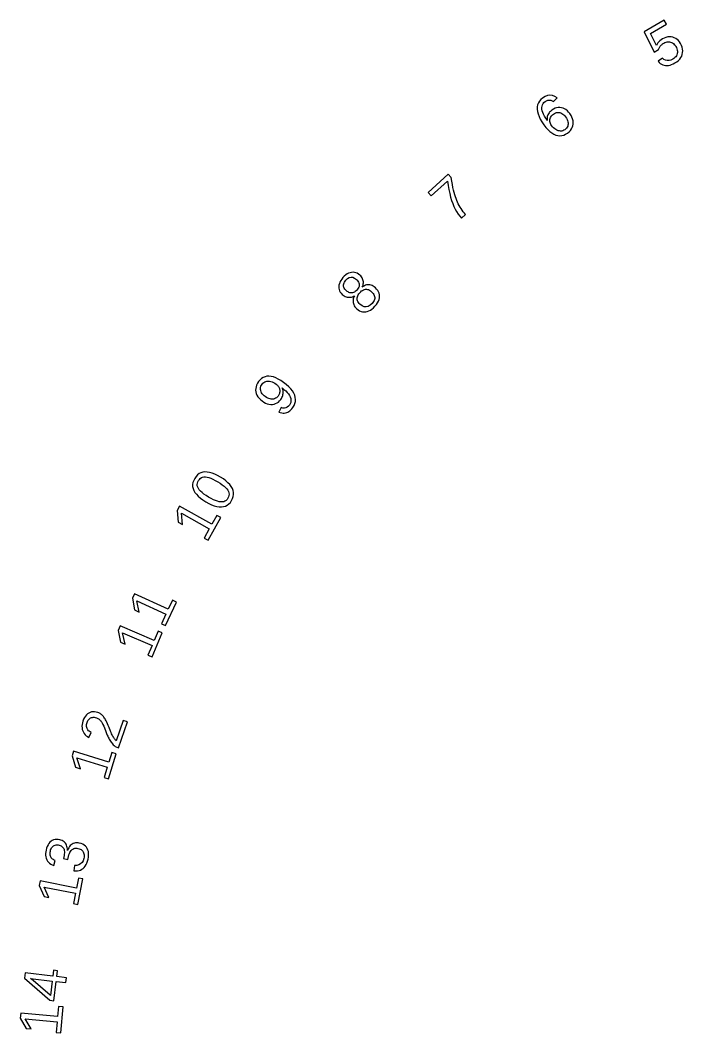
# Model space of a CAD drawing. Header units: metres. Extents: x -117 to 1, y 9 to 118.
# Drawn here: x -117.5 to -56.3, y 9.3 to 102.7 of the extents above; entities that cross this region are included whole.
import ezdxf

# ---------------------------------------------------------------- set-up
doc = ezdxf.new("R2010")
doc.units = ezdxf.units.M

msp = doc.modelspace()

# ---------------------------------------------------------------- linework, layer by layer
for p, q in [((-58.0396, 102.741), (-59.9102, 101.661)), ((-59.316, 101.524), (-57.8316, 102.381)), ((-57.8316, 102.381), (-58.0396, 102.741)), ((-59.9102, 101.661), (-58.9787, 99.7937)), ((-58.7598, 100.417), (-59.316, 101.524)), ((-58.2042, 101.02), (-58.3322, 100.939)), ((-58.0437, 101.102), (-58.2042, 101.02)), ((-57.8849, 101.162), (-58.0437, 101.102)), ((-57.7278, 101.2), (-57.8849, 101.162)), ((-57.5724, 101.215), (-57.7278, 101.2)), ((-57.4186, 101.208), (-57.5724, 101.215)), ((-57.2666, 101.178), (-57.4186, 101.208)), ((-57.1205, 101.129), (-57.2666, 101.178)), ((-56.9849, 101.06), (-57.1205, 101.129)), ((-56.8597, 100.973), (-56.9849, 101.06)), ((-56.7449, 100.867), (-56.8597, 100.973)), ((-58.9787, 99.7937), (-58.5639, 100.033)), ((-58.7026, 100.536), (-58.7598, 100.417)), ((-58.6313, 100.648), (-58.7026, 100.536)), ((-58.5458, 100.752), (-58.6313, 100.648)), ((-58.5639, 100.033), (-58.5387, 100.102)), ((-58.4461, 100.849), (-58.5458, 100.752)), ((-58.5387, 100.102), (-58.5112, 100.167)), ((-58.5112, 100.167), (-58.4813, 100.228)), ((-58.4813, 100.228), (-58.4489, 100.285)), ((-58.4489, 100.285), (-58.4142, 100.337)), ((-58.3322, 100.939), (-58.4461, 100.849)), ((-58.4142, 100.337), (-58.3772, 100.386)), ((-58.3772, 100.386), (-58.3374, 100.431)), ((-58.3374, 100.431), (-58.2946, 100.474)), ((-58.2946, 100.474), (-58.2488, 100.514)), ((-58.2488, 100.514), (-58.2, 100.553)), ((-58.2, 100.553), (-58.1482, 100.589)), ((-58.1482, 100.589), (-58.0934, 100.622)), ((-58.0934, 100.622), (-57.9855, 100.678)), ((-57.9855, 100.678), (-57.8789, 100.718)), ((-57.8789, 100.718), (-57.7735, 100.743)), ((-57.7735, 100.743), (-57.6694, 100.753)), ((-57.6694, 100.753), (-57.5665, 100.748)), ((-57.5665, 100.748), (-57.4649, 100.728)), ((-57.4649, 100.728), (-57.3675, 100.694)), ((-57.3675, 100.694), (-57.2769, 100.648)), ((-57.2769, 100.648), (-57.193, 100.588)), ((-57.193, 100.588), (-57.1159, 100.516)), ((-57.1159, 100.516), (-57.0456, 100.431)), ((-57.0456, 100.431), (-56.982, 100.333)), ((-56.982, 100.333), (-56.9206, 100.215)), ((-56.9206, 100.215), (-56.8747, 100.099)), ((-56.8747, 100.099), (-56.8443, 99.9848)), ((-56.6406, 100.742), (-56.7449, 100.867)), ((-56.5467, 100.597), (-56.6406, 100.742)), ((-56.4579, 100.424), (-56.5467, 100.597)), ((-56.3935, 100.252), (-56.4579, 100.424)), ((-56.3535, 100.084), (-56.3935, 100.252)), ((-56.3379, 99.9174), (-56.3535, 100.084)), ((-58.2197, 99.247), (-58.6198, 98.9501)), ((-58.0772, 99.1289), (-58.2197, 99.247)), ((-57.9274, 99.0514), (-58.0772, 99.1289)), ((-57.255, 99.1481), (-57.434, 99.0629)), ((-57.15, 99.2163), (-57.255, 99.1481)), ((-57.0598, 99.2912), (-57.15, 99.2163)), ((-56.9843, 99.3728), (-57.0598, 99.2912)), ((-56.9235, 99.4611), (-56.9843, 99.3728)), ((-56.8774, 99.5561), (-56.9235, 99.4611)), ((-56.8461, 99.6579), (-56.8774, 99.5561)), ((-56.83, 99.7644), (-56.8461, 99.6579)), ((-56.8443, 99.9848), (-56.8294, 99.8734)), ((-56.8294, 99.8734), (-56.83, 99.7644)), ((-56.7444, 99.0255), (-56.6188, 99.1537)), ((-56.6188, 99.1537), (-56.5161, 99.2908)), ((-56.5161, 99.2908), (-56.4365, 99.437)), ((-56.4365, 99.437), (-56.3798, 99.5922)), ((-56.3798, 99.5922), (-56.3466, 99.7536)), ((-56.3466, 99.7536), (-56.3379, 99.9174)), ((-58.6198, 98.9501), (-58.5183, 98.8449)), ((-58.5183, 98.8449), (-58.411, 98.7565)), ((-58.411, 98.7565), (-58.298, 98.6847)), ((-58.298, 98.6847), (-58.1793, 98.6297)), ((-58.1793, 98.6297), (-58.0548, 98.5914)), ((-58.0548, 98.5914), (-57.9245, 98.5698)), ((-57.7702, 99.0146), (-57.9274, 99.0514)), ((-57.9245, 98.5698), (-57.7895, 98.5653)), ((-57.7895, 98.5653), (-57.6511, 98.5776)), ((-57.6058, 99.0184), (-57.7702, 99.0146)), ((-57.6511, 98.5776), (-57.5094, 98.6068)), ((-57.434, 99.0629), (-57.6058, 99.0184)), ((-57.5094, 98.6068), (-57.3644, 98.653)), ((-57.3644, 98.653), (-57.2161, 98.7162)), ((-57.2161, 98.7162), (-57.0645, 98.7962)), ((-57.0645, 98.7962), (-56.893, 98.9063)), ((-56.893, 98.9063), (-56.7444, 99.0255)), ((-69.4329, 95.4274), (-69.5625, 95.278)), ((-69.2723, 95.5626), (-69.4329, 95.4274)), ((-69.0419, 95.7031), (-69.2723, 95.5626)), ((-68.8147, 95.7878), (-69.0419, 95.7031)), ((-68.9149, 95.3155), (-68.7851, 95.3615)), ((-68.5904, 95.8166), (-68.8147, 95.7878)), ((-68.7851, 95.3615), (-68.6553, 95.3755)), ((-68.6553, 95.3755), (-68.5254, 95.3574)), ((-68.3693, 95.7896), (-68.5904, 95.8166)), ((-68.5254, 95.3574), (-68.3955, 95.3072)), ((-68.1513, 95.7067), (-68.3693, 95.7896)), ((-68.2655, 95.2248), (-67.9363, 95.5679)), ((-67.9363, 95.5679), (-68.1513, 95.7067)), ((-69.7656, 94.7432), (-69.7713, 94.5362)), ((-69.7713, 94.5362), (-69.746, 94.3178)), ((-69.7289, 94.9358), (-69.7656, 94.7432)), ((-69.6612, 95.1141), (-69.7289, 94.9358)), ((-69.5625, 95.278), (-69.6612, 95.1141)), ((-69.3378, 94.6895), (-69.3214, 94.822)), ((-69.3331, 94.5456), (-69.3378, 94.6895)), ((-69.3074, 94.3921), (-69.3331, 94.5456)), ((-69.3214, 94.822), (-69.2838, 94.943)), ((-69.2838, 94.943), (-69.2252, 95.0525)), ((-69.2252, 95.0525), (-69.1454, 95.1506)), ((-69.1454, 95.1506), (-69.0446, 95.2373)), ((-69.0446, 95.2373), (-68.9149, 95.3155)), ((-68.4067, 94.4511), (-68.4866, 94.3886)), ((-68.2645, 94.5429), (-68.4067, 94.4511)), ((-68.3955, 95.3072), (-68.2655, 95.2248)), ((-68.1211, 94.6124), (-68.2645, 94.5429)), ((-67.9765, 94.6598), (-68.1211, 94.6124)), ((-67.8306, 94.685), (-67.9765, 94.6598)), ((-67.6836, 94.6881), (-67.8306, 94.685)), ((-67.5353, 94.6689), (-67.6836, 94.6881)), ((-67.3895, 94.6289), (-67.5353, 94.6689)), ((-67.25, 94.5684), (-67.3895, 94.6289)), ((-67.117, 94.4874), (-67.25, 94.5684)), ((-66.9902, 94.3859), (-67.117, 94.4874)), ((-69.746, 94.3178), (-69.6896, 94.0901)), ((-69.6896, 94.0901), (-69.6021, 93.8529)), ((-69.6021, 93.8529), (-69.4837, 93.6064)), ((-69.4837, 93.6064), (-69.3341, 93.3505)), ((-69.2599, 94.2303), (-69.3074, 94.3921)), ((-69.191, 94.0602), (-69.2599, 94.2303)), ((-69.1004, 93.8819), (-69.191, 94.0602)), ((-68.9882, 93.6953), (-69.1004, 93.8819)), ((-68.8544, 93.5004), (-68.9882, 93.6953)), ((-68.8542, 93.7703), (-68.863, 93.6822)), ((-68.863, 93.6822), (-68.863, 93.5922)), ((-68.863, 93.5922), (-68.8544, 93.5004)), ((-68.8368, 93.8565), (-68.8542, 93.7703)), ((-68.8106, 93.9409), (-68.8368, 93.8565)), ((-68.7758, 94.0235), (-68.8106, 93.9409)), ((-68.7327, 94.1035), (-68.7758, 94.0235)), ((-68.6822, 94.1801), (-68.7327, 94.1035)), ((-68.6244, 94.2531), (-68.6822, 94.1801)), ((-68.5592, 94.3226), (-68.6244, 94.2531)), ((-68.6115, 93.4952), (-68.6024, 93.5908)), ((-68.6062, 93.3995), (-68.6115, 93.4952)), ((-68.6024, 93.5908), (-68.5798, 93.6838)), ((-68.5798, 93.6838), (-68.5448, 93.772)), ((-68.4866, 94.3886), (-68.5592, 94.3226)), ((-68.5448, 93.772), (-68.4973, 93.8553)), ((-68.4973, 93.8553), (-68.4373, 93.9337)), ((-68.4373, 93.9337), (-68.3649, 94.0073)), ((-68.3649, 94.0073), (-68.28, 94.0759)), ((-68.28, 94.0759), (-68.1827, 94.1387)), ((-68.1827, 94.1387), (-68.0851, 94.1859)), ((-68.0851, 94.1859), (-67.9871, 94.2176)), ((-67.9871, 94.2176), (-67.8887, 94.2338)), ((-67.8887, 94.2338), (-67.79, 94.2345)), ((-67.79, 94.2345), (-67.6909, 94.2196)), ((-67.6909, 94.2196), (-67.5932, 94.1896)), ((-67.5932, 94.1896), (-67.4982, 94.1443)), ((-67.4982, 94.1443), (-67.4059, 94.0837)), ((-67.4059, 94.0837), (-67.3162, 94.0078)), ((-67.3162, 94.0078), (-67.2293, 93.9167)), ((-67.2293, 93.9167), (-67.1451, 93.8103)), ((-67.1451, 93.8103), (-67.0698, 93.6973)), ((-67.0698, 93.6973), (-67.0094, 93.5859)), ((-67.0094, 93.5859), (-66.9637, 93.476)), ((-66.8698, 94.264), (-66.9902, 94.3859)), ((-66.9637, 93.476), (-66.9329, 93.3678)), ((-66.7557, 94.1216), (-66.8698, 94.264)), ((-66.647, 93.9565), (-66.7557, 94.1216)), ((-66.5614, 93.7924), (-66.647, 93.9565)), ((-66.499, 93.6292), (-66.5614, 93.7924)), ((-66.4597, 93.467), (-66.499, 93.6292)), ((-69.3341, 93.3505), (-69.1535, 93.0853)), ((-69.1535, 93.0853), (-68.9718, 92.8513)), ((-68.9718, 92.8513), (-68.7892, 92.6481)), ((-68.7892, 92.6481), (-68.6057, 92.4759)), ((-68.5866, 93.3037), (-68.6062, 93.3995)), ((-68.5526, 93.2078), (-68.5866, 93.3037)), ((-68.5042, 93.1117), (-68.5526, 93.2078)), ((-68.4415, 93.0155), (-68.5042, 93.1117)), ((-68.3511, 92.9013), (-68.4415, 93.0155)), ((-68.2563, 92.8015), (-68.3511, 92.9013)), ((-68.1571, 92.7159), (-68.2563, 92.8015)), ((-68.0535, 92.6447), (-68.1571, 92.7159)), ((-67.9454, 92.5879), (-68.0535, 92.6447)), ((-67.8329, 92.5454), (-67.9454, 92.5879)), ((-67.7204, 92.5188), (-67.8329, 92.5454)), ((-67.4061, 92.5401), (-67.507, 92.5161)), ((-67.3092, 92.5811), (-67.4061, 92.5401)), ((-67.2161, 92.6388), (-67.3092, 92.5811)), ((-67.1293, 92.7102), (-67.2161, 92.6388)), ((-67.0572, 92.7875), (-67.1293, 92.7102)), ((-66.9998, 92.8707), (-67.0572, 92.7875)), ((-66.9571, 92.9599), (-66.9998, 92.8707)), ((-66.9291, 93.055), (-66.9571, 92.9599)), ((-66.9329, 93.3678), (-66.9169, 93.2612)), ((-66.9158, 93.1561), (-66.9291, 93.055)), ((-66.9169, 93.2612), (-66.9158, 93.1561)), ((-66.8273, 92.4464), (-66.7066, 92.5706)), ((-66.7066, 92.5706), (-66.6085, 92.7026)), ((-66.6085, 92.7026), (-66.5332, 92.8424)), ((-66.5332, 92.8424), (-66.4806, 92.99)), ((-66.4806, 92.99), (-66.4507, 93.1455)), ((-66.4436, 93.3058), (-66.4597, 93.467)), ((-66.4507, 93.1455), (-66.4436, 93.3058)), ((-68.6057, 92.4759), (-68.4213, 92.3345)), ((-68.4213, 92.3345), (-68.2359, 92.224)), ((-68.2359, 92.224), (-68.0497, 92.1444)), ((-68.0497, 92.1444), (-67.8643, 92.0963)), ((-67.8643, 92.0963), (-67.6811, 92.0799)), ((-67.6118, 92.509), (-67.7204, 92.5188)), ((-67.6811, 92.0799), (-67.5002, 92.095)), ((-67.507, 92.5161), (-67.6118, 92.509)), ((-67.5002, 92.095), (-67.3214, 92.1417)), ((-67.3214, 92.1417), (-67.145, 92.2201)), ((-67.145, 92.2201), (-66.9707, 92.3301)), ((-66.9707, 92.3301), (-66.8273, 92.4464)), ((-77.9814, 88.5228), (-79.8475, 86.8426)), ((-79.5691, 86.5334), (-78.0546, 87.8971)), ((-78.0546, 87.8971), (-77.9928, 87.4865)), ((-77.7158, 88.2277), (-77.9814, 88.5228)), ((-77.6592, 87.8896), (-77.7158, 88.2277)), ((-77.603, 87.5802), (-77.6592, 87.8896)), ((-77.9928, 87.4865), (-77.9231, 87.1013)), ((-77.9231, 87.1013), (-77.8455, 86.7417)), ((-77.5472, 87.2996), (-77.603, 87.5802)), ((-77.4919, 87.0478), (-77.5472, 87.2996)), ((-77.4369, 86.8248), (-77.4919, 87.0478)), ((-79.8475, 86.8426), (-79.5691, 86.5334)), ((-77.8455, 86.7417), (-77.76, 86.4076)), ((-77.76, 86.4076), (-77.6666, 86.099)), ((-77.6666, 86.099), (-77.5653, 85.8159)), ((-77.3824, 86.6305), (-77.4369, 86.8248)), ((-77.3259, 86.4536), (-77.3824, 86.6305)), ((-77.2649, 86.2817), (-77.3259, 86.4536)), ((-77.1995, 86.1147), (-77.2649, 86.2817)), ((-77.1297, 85.9527), (-77.1995, 86.1147)), ((-77.5653, 85.8159), (-77.4552, 85.5529)), ((-77.4552, 85.5529), (-77.3352, 85.3046)), ((-77.3352, 85.3046), (-77.2054, 85.0709)), ((-77.2054, 85.0709), (-77.0658, 84.852)), ((-77.0554, 85.7956), (-77.1297, 85.9527)), ((-76.9768, 85.6435), (-77.0554, 85.7956)), ((-76.8925, 85.4955), (-76.9768, 85.6435)), ((-76.802, 85.3505), (-76.8925, 85.4955)), ((-76.7052, 85.2085), (-76.802, 85.3505)), ((-76.6021, 85.0693), (-76.7052, 85.2085)), ((-76.4929, 84.9332), (-76.6021, 85.0693)), ((-77.0658, 84.852), (-76.9163, 84.6476)), ((-76.9163, 84.6476), (-76.757, 84.458)), ((-76.757, 84.458), (-76.3773, 84.7999)), ((-76.3773, 84.7999), (-76.4929, 84.9332)), ((-86.9077, 79.4642), (-87.0464, 79.4345)), ((-86.77, 79.4738), (-86.9077, 79.4642)), ((-86.6363, 79.4628), (-86.77, 79.4738)), ((-86.5069, 79.4312), (-86.6363, 79.4628)), ((-87.9805, 78.5755), (-88.0335, 78.4358)), ((-87.9077, 78.7141), (-87.9805, 78.5755)), ((-87.8151, 78.8515), (-87.9077, 78.7141)), ((-87.7027, 78.9878), (-87.8151, 78.8515)), ((-87.5764, 79.1168), (-87.7027, 78.9878)), ((-87.6022, 78.4926), (-87.5587, 78.5759)), ((-87.4476, 79.226), (-87.5764, 79.1168)), ((-87.5587, 78.5759), (-87.5023, 78.6595)), ((-87.5023, 78.6595), (-87.4329, 78.7435)), ((-87.3163, 79.3154), (-87.4476, 79.226)), ((-87.4329, 78.7435), (-87.2754, 78.8907)), ((-87.1826, 79.3848), (-87.3163, 79.3154)), ((-87.2754, 78.8907), (-87.1163, 78.984)), ((-87.0464, 79.4345), (-87.1826, 79.3848)), ((-87.1163, 78.984), (-86.9558, 79.0234)), ((-86.9558, 79.0234), (-86.7938, 79.0089)), ((-86.7938, 79.0089), (-86.6303, 78.9405)), ((-86.6303, 78.9405), (-86.4653, 78.8183)), ((-86.3815, 79.3791), (-86.5069, 79.4312)), ((-86.4653, 78.8183), (-86.382, 78.7365)), ((-86.382, 78.7365), (-86.3136, 78.6549)), ((-86.2603, 79.3065), (-86.3815, 79.3791)), ((-86.3136, 78.6549), (-86.2603, 78.5734)), ((-86.1433, 79.2133), (-86.2603, 79.3065)), ((-86.2603, 78.5734), (-86.222, 78.4921)), ((-86.0652, 79.1362), (-86.1433, 79.2133)), ((-85.9974, 79.0548), (-86.0652, 79.1362)), ((-85.9399, 78.9692), (-85.9974, 79.0548)), ((-85.8926, 78.8793), (-85.9399, 78.9692)), ((-85.8557, 78.7851), (-85.8926, 78.8793)), ((-85.829, 78.6866), (-85.8557, 78.7851)), ((-85.8139, 78.587), (-85.829, 78.6866)), ((-85.8114, 78.4888), (-85.8139, 78.587)), ((-88.0668, 78.295), (-88.0803, 78.153)), ((-88.0803, 78.153), (-88.0746, 78.0143)), ((-88.0746, 78.0143), (-88.0498, 77.8826)), ((-88.0335, 78.4358), (-88.0668, 78.295)), ((-88.0498, 77.8826), (-88.006, 77.7581)), ((-88.006, 77.7581), (-87.943, 77.6406)), ((-87.943, 77.6406), (-87.8609, 77.5303)), ((-87.6553, 78.2454), (-87.6505, 78.3274)), ((-87.6467, 78.1644), (-87.6553, 78.2454)), ((-87.6505, 78.3274), (-87.6329, 78.4098)), ((-87.6246, 78.0847), (-87.6467, 78.1644)), ((-87.6329, 78.4098), (-87.6022, 78.4926)), ((-87.5891, 78.0062), (-87.6246, 78.0847)), ((-87.5402, 77.9289), (-87.5891, 78.0062)), ((-87.4779, 77.8528), (-87.5402, 77.9289)), ((-87.4021, 77.7779), (-87.4779, 77.8528)), ((-87.3181, 77.709), (-87.4021, 77.7779)), ((-87.2339, 77.6537), (-87.3181, 77.709)), ((-87.1495, 77.612), (-87.2339, 77.6537)), ((-87.065, 77.5838), (-87.1495, 77.612)), ((-86.9803, 77.5691), (-87.065, 77.5838)), ((-86.7286, 77.6055), (-86.8112, 77.5803)), ((-86.6477, 77.6436), (-86.7286, 77.6055)), ((-86.5685, 77.6946), (-86.6477, 77.6436)), ((-86.491, 77.7585), (-86.5685, 77.6946)), ((-86.4152, 77.8353), (-86.491, 77.7585)), ((-86.3458, 77.9192), (-86.4152, 77.8353)), ((-86.2892, 78.0025), (-86.3458, 77.9192)), ((-86.2453, 78.0853), (-86.2892, 78.0025)), ((-86.2142, 78.1674), (-86.2453, 78.0853)), ((-86.222, 78.4921), (-86.1987, 78.4109)), ((-86.2214, 77.494), (-86.1465, 77.5852)), ((-86.196, 78.249), (-86.2142, 78.1674)), ((-86.1987, 78.4109), (-86.1905, 78.3299)), ((-86.1905, 78.3299), (-86.196, 78.249)), ((-86.1465, 77.5852), (-86.0615, 77.6723)), ((-86.0615, 77.6723), (-85.9753, 77.7457)), ((-85.9753, 77.7457), (-85.8881, 77.8053)), ((-85.9269, 78.1101), (-85.8792, 78.2026)), ((-85.9187, 78.1027), (-85.9269, 78.1101)), ((-85.822, 78.1728), (-85.9187, 78.1027)), ((-85.8881, 77.8053), (-85.7998, 77.8514)), ((-85.8792, 78.2026), (-85.8441, 78.2966)), ((-85.8441, 78.2966), (-85.8215, 78.3919)), ((-85.7234, 78.2292), (-85.822, 78.1728)), ((-85.8215, 78.3919), (-85.8114, 78.4888)), ((-85.7998, 77.8514), (-85.7105, 77.8837)), ((-85.6229, 78.2717), (-85.7234, 78.2292)), ((-85.7105, 77.8837), (-85.6201, 77.9024)), ((-85.5206, 78.3005), (-85.6229, 78.2717)), ((-85.6201, 77.9024), (-85.5294, 77.9067)), ((-85.5294, 77.9067), (-85.4393, 77.8959)), ((-85.4164, 78.3154), (-85.5206, 78.3005)), ((-85.4393, 77.8959), (-85.3498, 77.87)), ((-85.3104, 78.3166), (-85.4164, 78.3154)), ((-85.3498, 77.87), (-85.2609, 77.829)), ((-85.2044, 78.3046), (-85.3104, 78.3166)), ((-85.2609, 77.829), (-85.1726, 77.7729)), ((-85.1007, 78.2796), (-85.2044, 78.3046)), ((-85.1726, 77.7729), (-85.0849, 77.7018)), ((-84.9995, 78.2415), (-85.1007, 78.2796)), ((-85.0849, 77.7018), (-84.9903, 77.6094)), ((-84.9007, 78.1905), (-84.9995, 78.2415)), ((-84.9903, 77.6094), (-84.9122, 77.5174)), ((-84.8042, 78.1264), (-84.9007, 78.1905)), ((-84.7101, 78.0492), (-84.8042, 78.1264)), ((-84.5905, 77.9291), (-84.7101, 78.0492)), ((-84.4931, 77.8038), (-84.5905, 77.9291)), ((-84.4176, 77.6732), (-84.4931, 77.8038)), ((-84.3642, 77.5374), (-84.4176, 77.6732)), ((-87.8609, 77.5303), (-87.7597, 77.427)), ((-87.7597, 77.427), (-87.6749, 77.3574)), ((-87.6749, 77.3574), (-87.5871, 77.2983)), ((-87.5871, 77.2983), (-87.496, 77.2499)), ((-87.496, 77.2499), (-87.402, 77.212)), ((-87.402, 77.212), (-87.3048, 77.1847)), ((-87.3048, 77.1847), (-87.2045, 77.168)), ((-87.2045, 77.168), (-87.1036, 77.1627)), ((-87.1036, 77.1627), (-87.0051, 77.1694)), ((-87.0051, 77.1694), (-86.909, 77.1879)), ((-86.8954, 77.5679), (-86.9803, 77.5691)), ((-86.909, 77.1879), (-86.8153, 77.2183)), ((-86.8112, 77.5803), (-86.8954, 77.5679)), ((-86.8153, 77.2183), (-86.724, 77.2605)), ((-86.7681, 76.91), (-86.7718, 76.8043)), ((-86.7718, 76.8043), (-86.7627, 76.6962)), ((-86.7518, 77.0131), (-86.7681, 76.91)), ((-86.7627, 76.6962), (-86.7409, 76.589)), ((-86.7229, 77.1137), (-86.7518, 77.0131)), ((-86.724, 77.2605), (-86.6351, 77.3146)), ((-86.6812, 77.2117), (-86.7229, 77.1137)), ((-86.6269, 77.3073), (-86.6812, 77.2117)), ((-86.6351, 77.3146), (-86.6269, 77.3073)), ((-86.3872, 77.0295), (-86.3819, 77.1236)), ((-86.3787, 76.9372), (-86.3872, 77.0295)), ((-86.3819, 77.1236), (-86.3626, 77.2171)), ((-86.3566, 76.8481), (-86.3787, 76.9372)), ((-86.3626, 77.2171), (-86.3295, 77.31)), ((-86.3209, 76.762), (-86.3566, 76.8481)), ((-86.3295, 77.31), (-86.2824, 77.4023)), ((-86.2716, 76.679), (-86.3209, 76.762)), ((-86.2824, 77.4023), (-86.2214, 77.494)), ((-86.2086, 76.5992), (-86.2716, 76.679)), ((-84.9358, 76.6871), (-85.016, 76.5902)), ((-84.8708, 76.7829), (-84.9358, 76.6871)), ((-84.9122, 77.5174), (-84.8505, 77.4259)), ((-84.8213, 76.8774), (-84.8708, 76.7829)), ((-84.8505, 77.4259), (-84.8054, 77.3347)), ((-84.787, 76.9707), (-84.8213, 76.8774)), ((-84.8054, 77.3347), (-84.7766, 77.2439)), ((-84.768, 77.0627), (-84.787, 76.9707)), ((-84.7766, 77.2439), (-84.7644, 77.1535)), ((-84.7644, 77.1535), (-84.768, 77.0627)), ((-84.6191, 76.4946), (-84.514, 76.648)), ((-84.514, 76.648), (-84.4319, 76.8003)), ((-84.4319, 76.8003), (-84.3727, 76.9514)), ((-84.3727, 76.9514), (-84.3365, 77.1014)), ((-84.3327, 77.3964), (-84.3642, 77.5374)), ((-84.3365, 77.1014), (-84.3234, 77.2503)), ((-84.3234, 77.2503), (-84.3327, 77.3964)), ((-86.7409, 76.589), (-86.7063, 76.4862)), ((-86.7063, 76.4862), (-86.6589, 76.3878)), ((-86.6589, 76.3878), (-86.5987, 76.2938)), ((-86.5987, 76.2938), (-86.5258, 76.2042)), ((-86.5258, 76.2042), (-86.44, 76.119)), ((-86.44, 76.119), (-86.3068, 76.012)), ((-86.3068, 76.012), (-86.1709, 75.9282)), ((-86.1319, 76.5225), (-86.2086, 76.5992)), ((-86.1709, 75.9282), (-86.0322, 75.8676)), ((-85.9391, 76.3786), (-86.1319, 76.5225)), ((-86.0322, 75.8676), (-85.8908, 75.8303)), ((-85.749, 76.2968), (-85.9391, 76.3786)), ((-85.8908, 75.8303), (-85.7466, 75.8162)), ((-85.5616, 76.2771), (-85.749, 76.2968)), ((-85.7466, 75.8162), (-85.5997, 75.8253)), ((-85.5997, 75.8253), (-85.4524, 75.8569)), ((-85.377, 76.3194), (-85.5616, 76.2771)), ((-85.4524, 75.8569), (-85.3072, 75.9102)), ((-85.1951, 76.4238), (-85.377, 76.3194)), ((-85.3072, 75.9102), (-85.1641, 75.9851)), ((-85.016, 76.5902), (-85.1951, 76.4238)), ((-85.1641, 75.9851), (-85.0231, 76.0818)), ((-85.0231, 76.0818), (-84.8841, 76.2001)), ((-84.8841, 76.2001), (-84.7473, 76.3401)), ((-84.7473, 76.3401), (-84.6191, 76.4946)), ((-95.5852, 69.2247), (-95.6656, 69.0644)), ((-95.4805, 69.3852), (-95.5852, 69.2247)), ((-95.3508, 69.5413), (-95.4805, 69.3852)), ((-95.2097, 69.668), (-95.3508, 69.5413)), ((-95.0573, 69.7653), (-95.2097, 69.668)), ((-95.1687, 69.1389), (-95.0958, 69.2257)), ((-95.0958, 69.2257), (-95.0145, 69.2966)), ((-94.8935, 69.8333), (-95.0573, 69.7653)), ((-95.0145, 69.2966), (-94.9249, 69.3517)), ((-94.9249, 69.3517), (-94.8269, 69.391)), ((-94.7183, 69.872), (-94.8935, 69.8333)), ((-94.8269, 69.391), (-94.7205, 69.4145)), ((-94.7205, 69.4145), (-94.6058, 69.4221)), ((-94.5318, 69.8813), (-94.7183, 69.872)), ((-94.6058, 69.4221), (-94.4864, 69.4143)), ((-94.3339, 69.8611), (-94.5318, 69.8813)), ((-94.4864, 69.4143), (-94.3656, 69.3911)), ((-94.3656, 69.3911), (-94.2432, 69.3525)), ((-94.1252, 69.8105), (-94.3339, 69.8611)), ((-94.2432, 69.3525), (-94.1194, 69.2984)), ((-93.9056, 69.7295), (-94.1252, 69.8105)), ((-94.1194, 69.2984), (-93.9941, 69.2289)), ((-93.9941, 69.2289), (-93.8673, 69.1439)), ((-93.6752, 69.6183), (-93.9056, 69.7295)), ((-93.434, 69.4767), (-93.6752, 69.6183)), ((-93.1818, 69.3047), (-93.434, 69.4767)), ((-92.93, 69.1094), (-93.1818, 69.3047)), ((-95.7536, 68.7448), (-95.7612, 68.5854)), ((-95.7612, 68.5854), (-95.7446, 68.4263)), ((-95.7217, 68.9044), (-95.7536, 68.7448)), ((-95.7446, 68.4263), (-95.7043, 68.2709)), ((-95.6656, 69.0644), (-95.7217, 68.9044)), ((-95.7043, 68.2709), (-95.6414, 68.122)), ((-95.3148, 68.7512), (-95.3022, 68.8502)), ((-95.3115, 68.6507), (-95.3148, 68.7512)), ((-95.2922, 68.5488), (-95.3115, 68.6507)), ((-95.3022, 68.8502), (-95.2736, 68.9479)), ((-95.258, 68.4481), (-95.2922, 68.5488)), ((-95.2736, 68.9479), (-95.2292, 69.0441)), ((-95.2094, 68.3506), (-95.258, 68.4481)), ((-95.2292, 69.0441), (-95.1687, 69.1389)), ((-95.1464, 68.2565), (-95.2094, 68.3506)), ((-95.0689, 68.1658), (-95.1464, 68.2565)), ((-93.8673, 69.1439), (-93.8078, 69.0971)), ((-93.8078, 69.0971), (-93.7539, 69.0474)), ((-93.7539, 69.0474), (-93.7057, 68.9946)), ((-93.7057, 68.9946), (-93.663, 68.9389)), ((-93.663, 68.9389), (-93.6259, 68.8801)), ((-93.6259, 68.8801), (-93.5945, 68.8184)), ((-93.5945, 68.8184), (-93.569, 68.7548)), ((-93.5623, 68.2929), (-93.5843, 68.2297)), ((-93.569, 68.7548), (-93.5497, 68.6904)), ((-93.5456, 68.3579), (-93.5623, 68.2929)), ((-93.5497, 68.6904), (-93.5365, 68.6252)), ((-93.5343, 68.4249), (-93.5456, 68.3579)), ((-93.5365, 68.6252), (-93.5296, 68.5592)), ((-93.5289, 68.4924), (-93.5343, 68.4249)), ((-93.5296, 68.5592), (-93.5289, 68.4924)), ((-93.2837, 68.7307), (-93.324, 68.8097)), ((-93.324, 68.8097), (-93.1437, 68.6668)), ((-93.2529, 68.6481), (-93.2837, 68.7307)), ((-93.2313, 68.5616), (-93.2529, 68.6481)), ((-93.2383, 68.1821), (-93.2229, 68.2802)), ((-93.2192, 68.4715), (-93.2313, 68.5616)), ((-93.2229, 68.2802), (-93.2164, 68.3777)), ((-93.2164, 68.3777), (-93.2192, 68.4715)), ((-93.1437, 68.6668), (-92.9854, 68.5249)), ((-92.9854, 68.5249), (-92.849, 68.384)), ((-92.7105, 68.9131), (-92.93, 69.1094)), ((-92.849, 68.384), (-92.7345, 68.2441)), ((-92.7345, 68.2441), (-92.6419, 68.1053)), ((-92.5233, 68.7157), (-92.7105, 68.9131)), ((-92.3686, 68.5172), (-92.5233, 68.7157)), ((-92.2462, 68.3176), (-92.3686, 68.5172)), ((-92.1561, 68.117), (-92.2462, 68.3176)), ((-95.6414, 68.122), (-95.5559, 67.9796)), ((-95.5559, 67.9796), (-95.4477, 67.8436)), ((-95.4477, 67.8436), (-95.3169, 67.7142)), ((-95.3169, 67.7142), (-95.1635, 67.5912)), ((-95.1635, 67.5912), (-95.0035, 67.4856)), ((-94.9771, 68.0783), (-95.0689, 68.1658)), ((-95.0035, 67.4856), (-94.8441, 67.4014)), ((-94.8707, 67.9941), (-94.9771, 68.0783)), ((-94.756, 67.9177), (-94.8707, 67.9941)), ((-94.8441, 67.4014), (-94.6851, 67.3386)), ((-94.6428, 67.8561), (-94.756, 67.9177)), ((-94.6851, 67.3386), (-94.5267, 67.2972)), ((-94.5309, 67.8094), (-94.6428, 67.8561)), ((-94.4205, 67.7775), (-94.5309, 67.8094)), ((-94.3116, 67.7604), (-94.4205, 67.7775)), ((-94.2041, 67.7582), (-94.3116, 67.7604)), ((-94.2112, 67.2789), (-94.059, 67.3018)), ((-94.1008, 67.7709), (-94.2041, 67.7582)), ((-94.0041, 67.7981), (-94.1008, 67.7709)), ((-94.059, 67.3018), (-93.9162, 67.3456)), ((-93.914, 67.8398), (-94.0041, 67.7981)), ((-93.9162, 67.3456), (-93.7829, 67.4102)), ((-93.8304, 67.896), (-93.914, 67.8398)), ((-93.7534, 67.9668), (-93.8304, 67.896)), ((-93.7829, 67.4102), (-93.6591, 67.4958)), ((-93.6829, 68.052), (-93.7534, 67.9668)), ((-93.6447, 68.1093), (-93.6829, 68.052)), ((-93.6591, 67.4958), (-93.5448, 67.6023)), ((-93.6118, 68.1686), (-93.6447, 68.1093)), ((-93.5843, 68.2297), (-93.6118, 68.1686)), ((-93.5448, 67.6023), (-93.44, 67.7296)), ((-93.44, 67.7296), (-93.383, 67.815)), ((-93.383, 67.815), (-93.3344, 67.903)), ((-93.3344, 67.903), (-93.294, 67.9935)), ((-93.294, 67.9935), (-93.262, 68.0865)), ((-93.262, 68.0865), (-93.2383, 68.1821)), ((-92.6419, 68.1053), (-92.5713, 67.9675)), ((-92.567, 67.3332), (-92.6367, 67.219)), ((-92.5713, 67.9675), (-92.5234, 67.8322)), ((-92.5208, 67.4517), (-92.567, 67.3332)), ((-92.5234, 67.8322), (-92.499, 67.7012)), ((-92.4981, 67.5744), (-92.5208, 67.4517)), ((-92.499, 67.7012), (-92.4981, 67.5744)), ((-92.2103, 67.1608), (-92.1317, 67.3444)), ((-92.0992, 67.9182), (-92.1561, 68.117)), ((-92.1317, 67.3444), (-92.0871, 67.5319)), ((-92.0762, 67.7231), (-92.0992, 67.9182)), ((-92.0871, 67.5319), (-92.0762, 67.7231)), ((-94.5267, 67.2972), (-94.3687, 67.2773)), ((-94.3687, 67.2773), (-94.2112, 67.2789)), ((-93.399, 66.983), (-93.6145, 66.5623)), ((-93.6145, 66.5623), (-93.4809, 66.5183)), ((-93.4809, 66.5183), (-93.3529, 66.4887)), ((-93.2468, 66.9441), (-93.399, 66.983)), ((-93.3529, 66.4887), (-93.2303, 66.4735)), ((-93.1046, 66.9365), (-93.2468, 66.9441)), ((-93.2303, 66.4735), (-93.1131, 66.4727)), ((-93.1131, 66.4727), (-93.0015, 66.4863)), ((-92.9725, 66.9601), (-93.1046, 66.9365)), ((-93.0015, 66.4863), (-92.8952, 66.5144)), ((-92.8505, 67.0151), (-92.9725, 66.9601)), ((-92.8952, 66.5144), (-92.793, 66.5569)), ((-92.7386, 67.1014), (-92.8505, 67.0151)), ((-92.793, 66.5569), (-92.6934, 66.6136)), ((-92.6367, 67.219), (-92.7386, 67.1014)), ((-92.6934, 66.6136), (-92.5966, 66.6843)), ((-92.5966, 66.6843), (-92.5025, 66.7691)), ((-92.5025, 66.7691), (-92.4112, 66.868)), ((-92.4112, 66.868), (-92.3227, 66.9809)), ((-92.3227, 66.9809), (-92.2103, 67.1608)), ((-101.119, 60.7695), (-101.254, 60.6237)), ((-100.969, 60.8842), (-101.119, 60.7695)), ((-100.806, 60.9678), (-100.969, 60.8842)), ((-100.629, 61.0203), (-100.806, 60.9678)), ((-100.438, 61.0417), (-100.629, 61.0203)), ((-100.233, 61.0334), (-100.438, 61.0417)), ((-100.014, 60.9961), (-100.233, 61.0334)), ((-99.7814, 60.9299), (-100.014, 60.9961)), ((-99.5349, 60.8347), (-99.7814, 60.9299)), ((-99.2744, 60.7106), (-99.5349, 60.8347)), ((-101.543, 60.0588), (-101.575, 59.8701)), ((-101.575, 59.8701), (-101.573, 59.685)), ((-101.476, 60.2511), (-101.543, 60.0588)), ((-101.376, 60.4469), (-101.476, 60.2511)), ((-101.254, 60.6237), (-101.376, 60.4469)), ((-101.151, 59.8671), (-101.137, 59.9911)), ((-101.141, 59.7445), (-101.151, 59.8671)), ((-101.137, 59.9911), (-101.098, 60.1167)), ((-101.098, 60.1167), (-101.035, 60.2437)), ((-101.035, 60.2437), (-100.955, 60.357)), ((-100.955, 60.357), (-100.864, 60.4479)), ((-100.864, 60.4479), (-100.763, 60.5164)), ((-100.763, 60.5164), (-100.65, 60.5624)), ((-100.65, 60.5624), (-100.527, 60.586)), ((-100.527, 60.586), (-100.392, 60.5872)), ((-100.392, 60.5872), (-100.244, 60.5665)), ((-100.244, 60.5665), (-100.079, 60.5237)), ((-100.079, 60.5237), (-99.8981, 60.4587)), ((-99.8981, 60.4587), (-99.7002, 60.3715)), ((-99.7002, 60.3715), (-99.4857, 60.2621)), ((-99.4857, 60.2621), (-99.2546, 60.1305)), ((-99.0002, 60.5575), (-99.2744, 60.7106)), ((-99.2546, 60.1305), (-99.0366, 59.9942)), ((-99.0366, 59.9942), (-98.8441, 59.8602)), ((-98.7393, 60.3911), (-99.0002, 60.5575)), ((-98.8441, 59.8602), (-98.6772, 59.7286)), ((-98.5097, 60.2218), (-98.7393, 60.3911)), ((-98.3115, 60.0493), (-98.5097, 60.2218)), ((-98.1447, 59.8739), (-98.3115, 60.0493)), ((-98.0092, 59.6953), (-98.1447, 59.8739)), ((-101.573, 59.685), (-101.537, 59.5034)), ((-101.537, 59.5034), (-101.467, 59.3253)), ((-101.467, 59.3253), (-101.363, 59.1501)), ((-101.363, 59.1501), (-101.226, 58.9759)), ((-101.226, 58.9759), (-101.057, 58.8027)), ((-101.105, 59.6233), (-101.141, 59.7445)), ((-101.045, 59.5036), (-101.105, 59.6233)), ((-100.958, 59.3828), (-101.045, 59.5036)), ((-100.843, 59.2576), (-100.958, 59.3828)), ((-100.699, 59.1282), (-100.843, 59.2576)), ((-100.527, 58.9944), (-100.699, 59.1282)), ((-100.327, 58.8563), (-100.527, 58.9944)), ((-98.6772, 59.7286), (-98.5359, 59.5993)), ((-98.5359, 59.5993), (-98.4201, 59.4724)), ((-98.4201, 59.4724), (-98.3299, 59.3479)), ((-98.3299, 59.3479), (-98.2648, 59.2249)), ((-98.2648, 59.2249), (-98.2249, 59.102)), ((-98.2249, 59.102), (-98.2099, 58.9792)), ((-98.2099, 58.9792), (-98.2201, 58.8567)), ((-97.9051, 59.5138), (-98.0092, 59.6953)), ((-97.8332, 59.3306), (-97.9051, 59.5138)), ((-97.7948, 59.1465), (-97.8332, 59.3306)), ((-97.8181, 58.7759), (-97.7897, 58.9617)), ((-97.7897, 58.9617), (-97.7948, 59.1465)), ((-101.057, 58.8027), (-100.855, 58.6306)), ((-100.855, 58.6306), (-100.62, 58.4596)), ((-100.62, 58.4596), (-100.352, 58.2896)), ((-100.352, 58.2896), (-100.08, 58.1384)), ((-100.099, 58.714), (-100.327, 58.8563)), ((-99.8711, 58.5847), (-100.099, 58.714)), ((-100.08, 58.1384), (-99.8211, 58.0161)), ((-99.6588, 58.4774), (-99.8711, 58.5847)), ((-99.8211, 58.0161), (-99.575, 57.9226)), ((-99.4621, 58.392), (-99.6588, 58.4774)), ((-99.2808, 58.3285), (-99.4621, 58.392)), ((-99.1149, 58.287), (-99.2808, 58.3285)), ((-98.9644, 58.2674), (-99.1149, 58.287)), ((-98.8273, 58.27), (-98.9644, 58.2674)), ((-98.7018, 58.2946), (-98.8273, 58.27)), ((-98.5879, 58.341), (-98.7018, 58.2946)), ((-98.4856, 58.4094), (-98.5879, 58.341)), ((-98.5412, 57.8913), (-98.3774, 57.974)), ((-98.3948, 58.4997), (-98.4856, 58.4094)), ((-98.3157, 58.6118), (-98.3948, 58.4997)), ((-98.3774, 57.974), (-98.2284, 58.0867)), ((-98.2554, 58.7342), (-98.3157, 58.6118)), ((-98.2201, 58.8567), (-98.2554, 58.7342)), ((-98.2284, 58.0867), (-98.0943, 58.2294)), ((-98.0943, 58.2294), (-97.9751, 58.4019)), ((-97.9751, 58.4019), (-97.8799, 58.5894)), ((-97.8799, 58.5894), (-97.8181, 58.7759)), ((-102.785, 57.8897), (-103.005, 57.4961)), ((-103.005, 57.4961), (-102.9, 56.4007)), ((-99.7959, 56.2188), (-102.785, 57.8897)), ((-102.497, 56.1752), (-102.616, 57.2319)), ((-102.616, 57.2319), (-100.036, 55.7894)), ((-99.3406, 57.0331), (-99.7959, 56.2188)), ((-99.575, 57.9226), (-99.3417, 57.858)), ((-99.3417, 57.858), (-99.1212, 57.8224)), ((-98.9775, 56.8301), (-99.3406, 57.0331)), ((-99.1212, 57.8224), (-98.9135, 57.8157)), ((-98.9135, 57.8157), (-98.7199, 57.8385)), ((-98.7199, 57.8385), (-98.5412, 57.8913)), ((-102.9, 56.4007), (-102.497, 56.1752)), ((-100.149, 54.7345), (-98.9775, 56.8301)), ((-100.036, 55.7894), (-100.512, 54.9375)), ((-100.512, 54.9375), (-100.149, 54.7345)), ((-106.94, 49.7973), (-107.129, 49.3879)), ((-103.831, 48.3616), (-106.94, 49.7973)), ((-107.129, 49.3879), (-106.94, 48.3038)), ((-106.521, 48.1101), (-106.721, 49.1544)), ((-106.721, 49.1544), (-104.038, 47.915)), ((-104.069, 46.8545), (-103.062, 49.0342)), ((-103.44, 49.2086), (-103.831, 48.3616)), ((-103.062, 49.0342), (-103.44, 49.2086)), ((-106.94, 48.3038), (-106.521, 48.1101)), ((-104.038, 47.915), (-104.447, 47.0289)), ((-108.273, 46.8287), (-108.45, 46.4142)), ((-105.126, 45.4793), (-108.273, 46.8287)), ((-104.447, 47.0289), (-104.069, 46.8545)), ((-108.45, 46.4142), (-108.232, 45.3357)), ((-107.807, 45.1537), (-108.036, 46.1921)), ((-108.036, 46.1921), (-105.32, 45.0271)), ((-105.322, 43.9662), (-104.376, 46.1728)), ((-104.758, 46.3368), (-105.126, 45.4793)), ((-104.376, 46.1728), (-104.758, 46.3368)), ((-108.232, 45.3357), (-107.807, 45.1537)), ((-105.32, 45.0271), (-105.704, 44.1301)), ((-105.704, 44.1301), (-105.322, 43.9662)), ((-111.556, 38.3614), (-111.633, 38.2085)), ((-111.47, 38.4954), (-111.556, 38.3614)), ((-111.375, 38.6105), (-111.47, 38.4954)), ((-111.269, 38.7068), (-111.375, 38.6105)), ((-111.154, 38.7842), (-111.269, 38.7068)), ((-111.031, 38.8421), (-111.154, 38.7842)), ((-111.061, 38.2858), (-110.989, 38.3297)), ((-110.902, 38.8796), (-111.031, 38.8421)), ((-110.989, 38.3297), (-110.912, 38.3625)), ((-110.912, 38.3625), (-110.831, 38.3832)), ((-110.766, 38.8967), (-110.902, 38.8796)), ((-110.831, 38.3832), (-110.745, 38.3917)), ((-110.623, 38.8935), (-110.766, 38.8967)), ((-110.745, 38.3917), (-110.655, 38.388)), ((-110.655, 38.388), (-110.561, 38.3722)), ((-110.473, 38.8698), (-110.623, 38.8935)), ((-110.561, 38.3722), (-110.463, 38.3441)), ((-110.317, 38.8258), (-110.473, 38.8698)), ((-110.463, 38.3441), (-110.391, 38.3165)), ((-110.247, 38.7991), (-110.317, 38.8258)), ((-110.18, 38.7672), (-110.247, 38.7991)), ((-110.114, 38.7299), (-110.18, 38.7672)), ((-110.05, 38.6874), (-110.114, 38.7299)), ((-109.988, 38.6396), (-110.05, 38.6874)), ((-109.928, 38.5865), (-109.988, 38.6396)), ((-109.87, 38.5284), (-109.928, 38.5865)), ((-109.813, 38.465), (-109.87, 38.5284)), ((-109.759, 38.3965), (-109.813, 38.465)), ((-109.706, 38.3229), (-109.759, 38.3965)), ((-111.776, 37.7165), (-111.788, 37.5641)), ((-111.788, 37.5641), (-111.782, 37.4168)), ((-111.782, 37.4168), (-111.759, 37.2748)), ((-111.746, 37.8741), (-111.776, 37.7165)), ((-111.699, 38.0368), (-111.746, 37.8741)), ((-111.633, 38.2085), (-111.699, 38.0368)), ((-111.369, 37.6267), (-111.363, 37.7173)), ((-111.364, 37.5387), (-111.369, 37.6267)), ((-111.348, 37.4534), (-111.364, 37.5387)), ((-111.363, 37.7173), (-111.346, 37.8105)), ((-111.321, 37.3707), (-111.348, 37.4534)), ((-111.346, 37.8105), (-111.319, 37.9064)), ((-111.319, 37.9064), (-111.281, 38.0036)), ((-111.281, 38.0036), (-111.236, 38.0902)), ((-111.236, 38.0902), (-111.184, 38.166)), ((-111.184, 38.166), (-111.126, 38.2313)), ((-111.126, 38.2313), (-111.061, 38.2858)), ((-110.391, 38.3165), (-110.324, 38.2842)), ((-110.324, 38.2842), (-110.261, 38.2471)), ((-110.261, 38.2471), (-110.202, 38.2052)), ((-110.202, 38.2052), (-110.149, 38.1586)), ((-110.149, 38.1586), (-110.099, 38.1072)), ((-110.099, 38.1072), (-110.053, 38.0523)), ((-110.053, 38.0523), (-110.009, 37.9942)), ((-110.009, 37.9942), (-109.967, 37.9329)), ((-109.967, 37.9329), (-109.927, 37.8684)), ((-109.927, 37.8684), (-109.889, 37.8006)), ((-109.889, 37.8006), (-109.853, 37.7297)), ((-109.853, 37.7297), (-109.784, 37.5804)), ((-109.784, 37.5804), (-109.719, 37.4222)), ((-109.719, 37.4222), (-109.592, 37.0823)), ((-109.655, 38.2441), (-109.706, 38.3229)), ((-109.606, 38.1601), (-109.655, 38.2441)), ((-109.554, 38.0619), (-109.606, 38.1601)), ((-109.496, 37.9401), (-109.554, 38.0619)), ((-109.432, 37.7948), (-109.496, 37.9401)), ((-109.362, 37.6259), (-109.432, 37.7948)), ((-109.285, 37.4336), (-109.362, 37.6259)), ((-109.154, 37.0966), (-109.285, 37.4336)), ((-107.994, 38.0977), (-108.631, 36.2251)), ((-108.411, 35.5818), (-107.6, 37.9637)), ((-107.6, 37.9637), (-107.994, 38.0977)), ((-111.759, 37.2748), (-111.718, 37.1379)), ((-111.718, 37.1379), (-111.66, 37.0093)), ((-111.66, 37.0093), (-111.588, 36.892)), ((-111.588, 36.892), (-111.5, 36.7859)), ((-111.5, 36.7859), (-111.398, 36.6912)), ((-111.398, 36.6912), (-111.281, 36.6078)), ((-111.284, 37.2925), (-111.321, 37.3707)), ((-111.237, 37.2204), (-111.284, 37.2925)), ((-111.281, 36.6078), (-111.149, 36.5358)), ((-111.179, 37.1546), (-111.237, 37.2204)), ((-111.111, 37.0949), (-111.179, 37.1546)), ((-111.149, 36.5358), (-110.945, 36.9943)), ((-111.033, 37.0415), (-111.111, 37.0949)), ((-110.945, 36.9943), (-111.033, 37.0415)), ((-109.592, 37.0823), (-109.523, 36.9065)), ((-109.523, 36.9065), (-109.448, 36.7279)), ((-109.448, 36.7279), (-109.407, 36.638)), ((-109.407, 36.638), (-109.364, 36.5482)), ((-109.364, 36.5482), (-109.318, 36.4588)), ((-109.318, 36.4588), (-109.269, 36.3695)), ((-109.107, 36.9828), (-109.154, 37.0966)), ((-109.06, 36.8766), (-109.107, 36.9828)), ((-109.014, 36.7778), (-109.06, 36.8766)), ((-108.968, 36.6866), (-109.014, 36.7778)), ((-108.922, 36.6029), (-108.968, 36.6866)), ((-108.876, 36.5258), (-108.922, 36.6029)), ((-108.829, 36.4544), (-108.876, 36.5258)), ((-109.269, 36.3695), (-109.218, 36.2805)), ((-109.218, 36.2805), (-109.163, 36.1917)), ((-109.163, 36.1917), (-109.105, 36.104)), ((-109.105, 36.104), (-109.042, 36.0181)), ((-109.042, 36.0181), (-108.973, 35.934)), ((-108.973, 35.934), (-108.9, 35.8518)), ((-108.9, 35.8518), (-108.821, 35.7714)), ((-108.781, 36.3886), (-108.829, 36.4544)), ((-108.821, 35.7714), (-108.737, 35.6929)), ((-108.732, 36.3285), (-108.781, 36.3886)), ((-108.737, 35.6929), (-108.411, 35.5818)), ((-108.682, 36.274), (-108.732, 36.3285)), ((-108.631, 36.2251), (-108.682, 36.274)), ((-112.574, 35.2546), (-112.708, 34.8238)), ((-112.708, 34.8238), (-112.378, 33.7741)), ((-109.304, 34.2415), (-112.574, 35.2546)), ((-111.936, 33.6374), (-112.273, 34.6461)), ((-112.273, 34.6461), (-109.449, 33.7716)), ((-109.341, 32.7162), (-108.63, 35.0097)), ((-109.028, 35.1328), (-109.304, 34.2415)), ((-108.63, 35.0097), (-109.028, 35.1328)), ((-112.378, 33.7741), (-111.936, 33.6374)), ((-109.449, 33.7716), (-109.738, 32.8392)), ((-109.738, 32.8392), (-109.341, 32.7162)), ((-114.139, 27.1178), (-114.275, 27.1037)), ((-113.994, 27.1121), (-114.139, 27.1178)), ((-113.842, 27.0866), (-113.994, 27.1121)), ((-115.051, 26.3126), (-115.099, 26.1353)), ((-114.992, 26.4729), (-115.051, 26.3126)), ((-114.921, 26.6161), (-114.992, 26.4729)), ((-114.839, 26.7421), (-114.921, 26.6161)), ((-114.746, 26.851), (-114.839, 26.7421)), ((-114.641, 26.9429), (-114.746, 26.851)), ((-114.678, 26.1497), (-114.641, 26.2464)), ((-114.527, 27.0163), (-114.641, 26.9429)), ((-114.641, 26.2464), (-114.596, 26.3316)), ((-114.596, 26.3316), (-114.544, 26.4052)), ((-114.544, 26.4052), (-114.484, 26.4672)), ((-114.405, 27.0699), (-114.527, 27.0163)), ((-114.484, 26.4672), (-114.416, 26.5176)), ((-114.416, 26.5176), (-114.343, 26.557)), ((-114.275, 27.1037), (-114.405, 27.0699)), ((-114.343, 26.557), (-114.265, 26.5852)), ((-114.265, 26.5852), (-114.182, 26.602)), ((-114.182, 26.602), (-114.094, 26.6076)), ((-114.094, 26.6076), (-114.001, 26.6018)), ((-114.001, 26.6018), (-113.904, 26.5848)), ((-113.904, 26.5848), (-113.808, 26.5568)), ((-113.728, 27.0549), (-113.842, 27.0866)), ((-113.808, 26.5568), (-113.722, 26.5185)), ((-113.624, 27.0137), (-113.728, 27.0549)), ((-113.722, 26.5185), (-113.646, 26.4701)), ((-113.646, 26.4701), (-113.58, 26.4114)), ((-113.529, 26.9632), (-113.624, 27.0137)), ((-113.58, 26.4114), (-113.523, 26.3425)), ((-113.444, 26.9034), (-113.529, 26.9632)), ((-113.523, 26.3425), (-113.477, 26.2635)), ((-113.477, 26.2635), (-113.443, 26.1756)), ((-113.37, 26.8341), (-113.444, 26.9034)), ((-113.443, 26.1756), (-113.419, 26.0802)), ((-113.305, 26.7555), (-113.37, 26.8341)), ((-113.251, 26.6684), (-113.305, 26.7555)), ((-113.206, 26.5731), (-113.251, 26.6684)), ((-113.172, 26.4695), (-113.206, 26.5731)), ((-113.149, 26.3576), (-113.172, 26.4695)), ((-113.135, 26.2375), (-113.149, 26.3576)), ((-113.132, 26.1092), (-113.135, 26.2375)), ((-113.07, 26.2354), (-113.121, 26.1067)), ((-113.011, 26.3514), (-113.07, 26.2354)), ((-112.943, 26.4547), (-113.011, 26.3514)), ((-112.867, 26.5453), (-112.943, 26.4547)), ((-112.783, 26.6233), (-112.867, 26.5453)), ((-112.69, 26.6886), (-112.783, 26.6233)), ((-112.701, 26.1702), (-112.623, 26.2271)), ((-112.591, 26.7408), (-112.69, 26.6886)), ((-112.623, 26.2271), (-112.541, 26.2694)), ((-112.488, 26.7784), (-112.591, 26.7408)), ((-112.541, 26.2694), (-112.454, 26.2971)), ((-112.381, 26.8016), (-112.488, 26.7784)), ((-112.454, 26.2971), (-112.362, 26.3102)), ((-112.27, 26.8103), (-112.381, 26.8016)), ((-112.362, 26.3102), (-112.265, 26.3087)), ((-112.155, 26.8046), (-112.27, 26.8103)), ((-112.265, 26.3087), (-112.164, 26.2925)), ((-112.164, 26.2925), (-112.052, 26.261)), ((-112.036, 26.7843), (-112.155, 26.8046)), ((-112.052, 26.261), (-111.952, 26.2205)), ((-111.871, 26.7372), (-112.036, 26.7843)), ((-111.952, 26.2205), (-111.864, 26.1709)), ((-111.722, 26.6749), (-111.871, 26.7372)), ((-111.591, 26.5974), (-111.722, 26.6749)), ((-111.477, 26.5046), (-111.591, 26.5974)), ((-111.38, 26.3968), (-111.477, 26.5046)), ((-111.3, 26.2737), (-111.38, 26.3968)), ((-111.239, 26.1375), (-111.3, 26.2737)), ((-115.129, 25.9688), (-115.143, 25.8094)), ((-115.143, 25.8094), (-115.14, 25.657)), ((-115.14, 25.657), (-115.12, 25.5116)), ((-115.099, 26.1353), (-115.129, 25.9688)), ((-115.12, 25.5116), (-115.084, 25.3733)), ((-115.084, 25.3733), (-115.031, 25.2421)), ((-115.031, 25.2421), (-114.963, 25.1207)), ((-114.734, 25.843), (-114.726, 25.94)), ((-114.732, 25.7506), (-114.734, 25.843)), ((-114.718, 25.6627), (-114.732, 25.7506)), ((-114.726, 25.94), (-114.708, 26.0414)), ((-114.695, 25.5794), (-114.718, 25.6627)), ((-114.708, 26.0414), (-114.678, 26.1497)), ((-114.661, 25.5005), (-114.695, 25.5794)), ((-114.617, 25.4278), (-114.661, 25.5005)), ((-114.563, 25.3625), (-114.617, 25.4278)), ((-114.5, 25.3043), (-114.563, 25.3625)), ((-114.428, 25.2535), (-114.5, 25.3043)), ((-114.346, 25.2099), (-114.428, 25.2535)), ((-113.443, 25.623), (-113.502, 25.3666)), ((-113.502, 25.3666), (-113.088, 25.2727)), ((-113.42, 25.7486), (-113.443, 25.623)), ((-113.408, 25.8667), (-113.42, 25.7486)), ((-113.419, 26.0802), (-113.408, 25.9772)), ((-113.408, 25.9772), (-113.408, 25.8667)), ((-113.121, 26.1067), (-113.132, 26.1092)), ((-113.088, 25.2727), (-113.027, 25.5399)), ((-113.027, 25.5399), (-112.991, 25.679)), ((-112.991, 25.679), (-112.947, 25.8045)), ((-112.947, 25.8045), (-112.896, 25.9164)), ((-112.896, 25.9164), (-112.838, 26.0146)), ((-112.838, 26.0146), (-112.773, 26.0992)), ((-112.773, 26.0992), (-112.701, 26.1702)), ((-111.864, 26.1709), (-111.788, 26.1122)), ((-111.788, 26.1122), (-111.724, 26.0445)), ((-111.724, 26.0445), (-111.673, 25.9677)), ((-111.62, 25.3679), (-111.688, 25.1529)), ((-111.673, 25.9677), (-111.634, 25.8833)), ((-111.634, 25.8833), (-111.607, 25.7927)), ((-111.599, 25.4835), (-111.62, 25.3679)), ((-111.607, 25.7927), (-111.593, 25.6958)), ((-111.59, 25.5928), (-111.599, 25.4835)), ((-111.593, 25.6958), (-111.59, 25.5928)), ((-111.273, 25.0986), (-111.225, 25.2783)), ((-111.197, 25.9894), (-111.239, 26.1375)), ((-111.225, 25.2783), (-111.189, 25.4739)), ((-111.175, 25.8294), (-111.197, 25.9894)), ((-111.189, 25.4739), (-111.172, 25.6576)), ((-111.172, 25.6576), (-111.175, 25.8294)), ((-114.963, 25.1207), (-114.879, 25.0118)), ((-114.879, 25.0118), (-114.782, 24.9155)), ((-114.782, 24.9155), (-114.669, 24.8318)), ((-114.669, 24.8318), (-114.542, 24.7607)), ((-114.542, 24.7607), (-114.401, 24.7022)), ((-114.401, 24.7022), (-114.255, 25.1736)), ((-114.255, 25.1736), (-114.346, 25.2099)), ((-112.464, 24.7147), (-112.531, 24.2111)), ((-112.251, 24.7174), (-112.464, 24.7147)), ((-112.066, 24.7625), (-112.251, 24.7174)), ((-111.911, 24.8502), (-112.066, 24.7625)), ((-111.926, 24.2896), (-111.8, 24.3548)), ((-111.785, 24.9803), (-111.911, 24.8502)), ((-111.8, 24.3548), (-111.684, 24.4381)), ((-111.688, 25.1529), (-111.785, 24.9803)), ((-111.684, 24.4381), (-111.579, 24.5386)), ((-111.579, 24.5386), (-111.486, 24.6548)), ((-111.486, 24.6548), (-111.403, 24.7869)), ((-111.403, 24.7869), (-111.332, 24.9349)), ((-111.332, 24.9349), (-111.273, 25.0986)), ((-112.531, 24.2111), (-112.365, 24.2034)), ((-112.365, 24.2034), (-112.208, 24.2139)), ((-112.103, 23.5438), (-112.284, 22.6286)), ((-112.208, 24.2139), (-112.062, 24.2426)), ((-112.161, 21.1077), (-111.695, 23.4629)), ((-111.695, 23.4629), (-112.103, 23.5438)), ((-112.062, 24.2426), (-111.926, 24.2896)), ((-115.643, 23.2942), (-115.73, 22.8518)), ((-115.73, 22.8518), (-115.292, 21.8424)), ((-112.284, 22.6286), (-115.643, 23.2942)), ((-114.839, 21.7526), (-115.279, 22.7206)), ((-115.279, 22.7206), (-112.38, 22.146)), ((-115.292, 21.8424), (-114.839, 21.7526)), ((-112.38, 22.146), (-112.569, 21.1886)), ((-112.569, 21.1886), (-112.161, 21.1077)), ((-114.43, 15.0379), (-114.493, 14.5027)), ((-114.046, 14.9923), (-114.43, 15.0379)), ((-114.11, 14.4571), (-114.046, 14.9923)), ((-117.035, 14.8054), (-117.096, 14.299)), ((-117.096, 14.299), (-114.751, 12.2686)), ((-114.493, 14.5027), (-117.035, 14.8054)), ((-116.534, 14.2769), (-116.542, 14.2814)), ((-116.542, 14.2814), (-114.548, 14.0439)), ((-116.283, 14.0967), (-116.534, 14.2769)), ((-114.935, 12.9339), (-116.283, 14.0967)), ((-114.548, 14.0439), (-114.706, 12.7173)), ((-113.222, 14.3514), (-114.11, 14.4571)), ((-113.277, 13.8926), (-113.222, 14.3514)), ((-114.376, 12.2239), (-114.165, 13.9983)), ((-114.165, 13.9983), (-113.277, 13.8926)), ((-114.755, 12.7664), (-114.935, 12.9339)), ((-114.706, 12.7173), (-114.755, 12.7664)), ((-114.751, 12.2686), (-114.376, 12.2239)), ((-113.95, 11.6969), (-114.034, 10.7677)), ((-113.535, 11.6591), (-113.95, 11.6969)), ((-113.753, 9.26805), (-113.535, 11.6591)), ((-117.444, 11.0786), (-117.485, 10.6295)), ((-117.485, 10.6295), (-116.944, 9.67142)), ((-114.034, 10.7677), (-117.444, 11.0786)), ((-116.484, 9.62947), (-117.023, 10.5462)), ((-117.023, 10.5462), (-114.079, 10.2778)), ((-116.944, 9.67142), (-116.484, 9.62947)), ((-114.079, 10.2778), (-114.168, 9.30582)), ((-114.168, 9.30582), (-113.753, 9.26805))]:
    msp.add_line(p, q)

doc.saveas('drawing.dxf')
